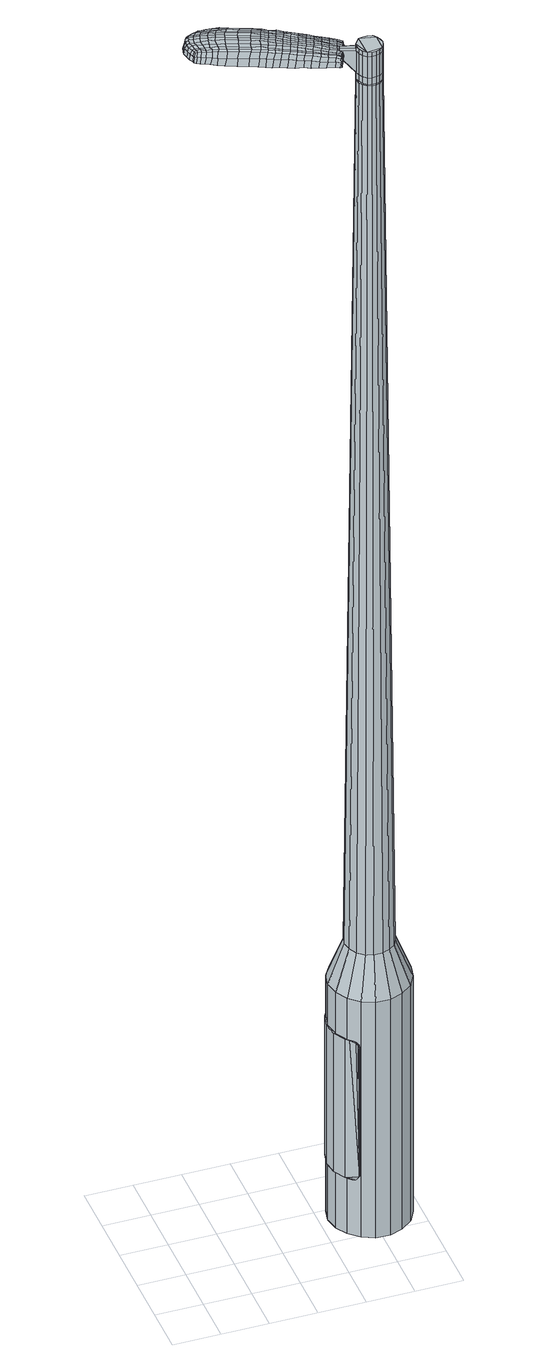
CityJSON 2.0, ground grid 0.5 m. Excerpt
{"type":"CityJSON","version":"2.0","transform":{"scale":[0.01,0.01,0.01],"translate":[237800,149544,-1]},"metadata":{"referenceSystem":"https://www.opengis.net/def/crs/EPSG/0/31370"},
"CityObjects":{
"object1":{"type":"GenericCityObject","attributes":{"cluster":995,"mean_distance_to_centroid":0.301,"new_centroid_x":237802.04,"new_centroid_y":149544.85,"mean_distance_to_camera":12.46,"H1":7.14,"H2":7.59,"Z_final":110.79,"cluster2":-1,"proj_x":237802.05,"proj_y":149544.83,"id_line":48018,"bearing_l":68.78,"distance":0.0253,"orientation":"left","G_obj":158.78},"geometry":[{"type":"MultiSurface","lod":"2","boundaries":[[[0,1,2,3]],[[1,4,5,2]],[[4,6,7,5]],[[6,8,9,7]],[[8,10,11,9]],[[10,12,13,11]],[[12,14,15,13]],[[14,16,17,15]],[[16,18,19,17]],[[18,20,21,19]],[[20,22,23,21]],[[22,24,25,23]],[[24,26,27,25]],[[26,28,29,27]],[[28,30,31,29]],[[30,32,33,31]],[[32,34,35,33]],[[34,0,3,35]],[[36,37,38,39]],[[38,40,41,42]],[[41,43,42]],[[42,44,45,46]],[[45,47,46]],[[46,48,49,50]],[[49,51,50]],[[42,46,50,38]],[[50,52,39,38]],[[53,36,39]],[[2,5,7,35]],[[7,9,11,15]],[[11,13,15]],[[15,17,19,23]],[[19,21,23]],[[23,25,27,31]],[[27,29,31]],[[15,23,31,7]],[[31,33,35,7]],[[3,2,35]],[[1,0,54,55]],[[0,34,56,54]],[[34,32,57,56]],[[32,30,58,57]],[[30,28,59,58]],[[28,26,60,59]],[[26,24,61,60]],[[24,22,62,61]],[[22,20,63,62]],[[20,18,64,63]],[[18,16,65,64]],[[16,14,66,65]],[[14,12,67,66]],[[12,10,68,67]],[[10,8,69,68]],[[8,6,70,69]],[[6,4,71,70]],[[4,1,55,71]],[[55,54,72,73]],[[54,56,74,72]],[[56,57,75,74]],[[57,58,76,75]],[[58,59,77,76]],[[59,60,78,77]],[[60,61,79,78]],[[61,62,80,79]],[[62,63,81,80]],[[63,64,82,81]],[[64,65,83,82]],[[65,66,84,83]],[[66,67,85,84]],[[67,68,86,85]],[[68,69,87,86]],[[69,70,88,87]],[[70,71,89,88]],[[71,55,73,89]],[[90,91,92,93]],[[94,95,91,90]],[[75,96,95,94]],[[97,98,96,75]],[[99,100,98,97]],[[78,101,100,99]],[[79,102,101,78]],[[103,104,102,79]],[[105,106,104,103]],[[82,107,106,105]],[[83,108,107,82]],[[84,109,108,83]],[[85,110,109,84]],[[111,112,110,85]],[[87,113,112,111]],[[88,114,113,87]],[[115,116,114,88]],[[93,92,116,115]],[[117,118,119,120]],[[121,117,120,122]],[[123,121,122,124]],[[125,123,124,126]],[[127,125,126,128]],[[129,127,128,130]],[[131,129,130,132]],[[133,131,132,134]],[[135,133,134,136]],[[137,135,136,138]],[[139,137,138,140]],[[141,139,140,142]],[[143,141,142,144]],[[145,143,144,146]],[[147,145,146,148]],[[149,147,148,150]],[[73,72,90,93]],[[72,74,94,90]],[[74,75,94]],[[76,97,75]],[[76,77,99,97]],[[77,78,99]],[[80,103,79]],[[80,81,105,103]],[[81,82,105]],[[86,111,85]],[[86,87,111]],[[89,115,88]],[[89,73,93,115]],[[151,152,92,91]],[[152,153,116,92]],[[153,114,116]],[[154,112,113]],[[154,110,112]],[[155,106,107]],[[155,156,104,106]],[[156,102,104]],[[157,100,101]],[[157,158,98,100]],[[158,96,98]],[[159,95,96]],[[159,151,91,95]],[[39,52,149,160]],[[152,151,161,150]],[[53,39,160,118]],[[151,159,119,161]],[[36,53,118,117]],[[159,96,120,119]],[[37,36,117,121]],[[96,158,122,120]],[[38,37,121,123]],[[158,157,124,122]],[[40,38,123,125]],[[157,101,126,124]],[[41,40,125,127]],[[101,102,128,126]],[[43,41,127,129]],[[102,156,130,128]],[[42,43,129,131]],[[156,155,132,130]],[[44,42,131,133]],[[155,107,134,132]],[[45,44,133,135]],[[107,108,136,134]],[[47,45,135,137]],[[108,109,138,136]],[[46,47,137,139]],[[109,110,140,138]],[[48,46,139,141]],[[110,154,142,140]],[[49,48,141,143]],[[154,113,144,142]],[[51,49,143,145]],[[113,114,146,144]],[[50,51,145,147]],[[114,153,148,146]],[[52,50,147,149]],[[153,152,150,148]],[[149,150,162,163]],[[150,161,164,162]],[[161,119,165,164]],[[119,118,166,165]],[[118,160,167,166]],[[160,149,163,167]],[[168,169,170,171]],[[172,168,171,173]],[[168,172,174,175]],[[169,168,175,176]],[[177,178,179,180]],[[181,177,180,182]],[[177,181,183,184]],[[178,177,184,185]],[[186,187,188,189]],[[190,186,189,191]],[[186,190,192,193]],[[187,186,193,194]],[[195,196,197,198]],[[199,195,198,200]],[[195,199,201,202]],[[196,195,202,203]],[[204,205,206,207]],[[208,204,207,209]],[[204,208,210,211]],[[205,204,211,212]],[[213,214,215,216]],[[217,213,216,218]],[[213,217,219,220]],[[214,213,220,221]],[[222,223,224,225]],[[214,222,225,215]],[[222,214,221,226]],[[223,222,226,227]],[[228,229,230,231]],[[223,228,231,224]],[[228,223,227,232]],[[229,228,232,233]],[[234,172,173,235]],[[229,234,235,230]],[[234,229,233,236]],[[172,234,236,174]],[[237,238,239,240]],[[241,237,240,242]],[[237,241,243,244]],[[238,237,244,245]],[[246,247,248,249]],[[238,246,249,239]],[[246,238,245,250]],[[247,246,250,251]],[[252,253,254,255]],[[247,252,255,248]],[[252,247,251,256]],[[253,252,256,257]],[[258,259,260,261]],[[253,258,261,254]],[[258,253,257,262]],[[259,258,262,263]],[[264,169,176,265]],[[259,264,265,260]],[[264,259,263,266]],[[169,264,266,170]],[[267,268,269,270]],[[271,267,270,272]],[[267,271,273,274]],[[268,267,274,275]],[[276,277,278,279]],[[268,276,279,269]],[[276,268,275,280]],[[277,276,280,281]],[[282,283,284,285]],[[277,282,285,278]],[[282,277,281,286]],[[283,282,286,287]],[[288,181,182,289]],[[283,288,289,284]],[[288,283,287,290]],[[181,288,290,183]],[[291,292,293,294]],[[295,291,294,296]],[[291,295,297,298]],[[292,291,298,299]],[[300,301,302,303]],[[292,300,303,293]],[[300,292,299,304]],[[301,300,304,305]],[[306,307,308,309]],[[301,306,309,302]],[[306,301,305,310]],[[307,306,310,311]],[[312,313,314,315]],[[307,312,315,308]],[[312,307,311,316]],[[313,312,316,317]],[[318,178,185,319]],[[313,318,319,314]],[[318,313,317,320]],[[178,318,320,179]],[[321,207,206,322]],[[323,321,322,324]],[[321,323,325,326]],[[207,321,326,209]],[[327,323,324,328]],[[329,327,328,330]],[[327,329,331,332]],[[323,327,332,325]],[[333,329,330,334]],[[335,333,334,336]],[[333,335,337,338]],[[329,333,338,331]],[[339,335,336,340]],[[341,339,340,342]],[[339,341,343,344]],[[335,339,344,337]],[[345,341,342,346]],[[196,345,346,197]],[[345,196,203,347]],[[341,345,347,343]],[[348,349,194,193]],[[350,348,193,192]],[[348,350,351,352]],[[349,348,352,353]],[[354,355,353,352]],[[356,354,352,351]],[[354,356,357,358]],[[355,354,358,359]],[[360,361,359,358]],[[362,360,358,357]],[[360,362,363,364]],[[361,360,364,365]],[[366,367,365,364]],[[368,366,364,363]],[[366,368,201,199]],[[367,366,199,200]],[[369,370,371,372]],[[271,369,372,273]],[[369,271,272,373]],[[370,369,373,374]],[[375,190,191,376]],[[370,375,376,371]],[[375,370,374,377]],[[190,375,377,192]],[[378,379,380,381]],[[217,378,381,219]],[[378,217,218,382]],[[379,378,382,383]],[[384,385,386,387]],[[379,384,387,380]],[[384,379,383,388]],[[385,384,388,389]],[[390,187,194,391]],[[385,390,391,386]],[[390,385,389,392]],[[187,390,392,188]],[[393,394,395,396]],[[175,393,396,176]],[[393,175,174,397]],[[394,393,397,398]],[[399,400,401,402]],[[394,399,402,395]],[[399,394,398,403]],[[400,399,403,404]],[[405,198,197,406]],[[400,405,406,401]],[[405,400,404,407]],[[198,405,407,200]],[[408,409,410,411]],[[180,408,411,182]],[[408,180,179,412]],[[409,408,412,413]],[[414,202,201,415]],[[409,414,415,410]],[[414,409,413,416]],[[202,414,416,203]],[[417,418,419,420]],[[295,417,420,297]],[[417,295,296,421]],[[418,417,421,422]],[[423,208,209,424]],[[418,423,424,419]],[[423,418,422,425]],[[208,423,425,210]],[[426,427,428,429]],[[241,426,429,243]],[[426,241,242,430]],[[427,426,430,431]],[[432,433,434,435]],[[427,432,435,428]],[[432,427,431,436]],[[433,432,436,437]],[[438,205,212,439]],[[433,438,439,434]],[[438,433,437,440]],[[205,438,440,206]],[[441,442,431,430]],[[240,441,430,242]],[[441,240,239,443]],[[442,441,443,444]],[[445,446,437,436]],[[442,445,436,431]],[[445,442,444,447]],[[446,445,447,448]],[[449,322,206,440]],[[446,449,440,437]],[[449,446,448,450]],[[322,449,450,324]],[[451,452,453,454]],[[298,451,454,299]],[[451,298,297,420]],[[452,451,420,419]],[[455,326,325,456]],[[452,455,456,453]],[[455,452,419,424]],[[326,455,424,209]],[[457,458,444,443]],[[249,457,443,239]],[[457,249,248,459]],[[458,457,459,460]],[[461,462,448,447]],[[458,461,447,444]],[[461,458,460,463]],[[462,461,463,464]],[[465,328,324,450]],[[462,465,450,448]],[[465,462,464,466]],[[328,465,466,330]],[[467,468,469,470]],[[304,467,470,305]],[[467,304,299,454]],[[468,467,454,453]],[[471,332,331,472]],[[468,471,472,469]],[[471,468,453,456]],[[332,471,456,325]],[[473,474,460,459]],[[255,473,459,248]],[[473,255,254,475]],[[474,473,475,476]],[[477,478,464,463]],[[474,477,463,460]],[[477,474,476,479]],[[478,477,479,480]],[[481,334,330,466]],[[478,481,466,464]],[[481,478,480,482]],[[334,481,482,336]],[[483,484,485,486]],[[310,483,486,311]],[[483,310,305,470]],[[484,483,470,469]],[[487,338,337,488]],[[484,487,488,485]],[[487,484,469,472]],[[338,487,472,331]],[[489,490,476,475]],[[261,489,475,254]],[[489,261,260,491]],[[490,489,491,492]],[[493,494,480,479]],[[490,493,479,476]],[[493,490,492,495]],[[494,493,495,496]],[[497,340,336,482]],[[494,497,482,480]],[[497,494,496,498]],[[340,497,498,342]],[[499,500,501,502]],[[316,499,502,317]],[[499,316,311,486]],[[500,499,486,485]],[[503,344,343,504]],[[500,503,504,501]],[[503,500,485,488]],[[344,503,488,337]],[[505,506,492,491]],[[265,505,491,260]],[[505,265,176,396]],[[506,505,396,395]],[[507,508,496,495]],[[506,507,495,492]],[[507,506,395,402]],[[508,507,402,401]],[[509,346,342,498]],[[508,509,498,496]],[[509,508,401,406]],[[346,509,406,197]],[[510,511,413,412]],[[320,510,412,179]],[[510,320,317,502]],[[511,510,502,501]],[[512,347,203,416]],[[511,512,416,413]],[[512,511,501,504]],[[347,512,504,343]],[[513,514,374,373]],[[270,513,373,272]],[[513,270,269,515]],[[514,513,515,516]],[[517,350,192,377]],[[514,517,377,374]],[[517,514,516,518]],[[350,517,518,351]],[[519,520,521,522]],[[220,519,522,221]],[[519,220,219,381]],[[520,519,381,380]],[[523,524,525,526]],[[520,523,526,521]],[[523,520,380,387]],[[524,523,387,386]],[[527,349,353,528]],[[524,527,528,525]],[[527,524,386,391]],[[349,527,391,194]],[[529,530,516,515]],[[279,529,515,269]],[[529,279,278,531]],[[530,529,531,532]],[[533,356,351,518]],[[530,533,518,516]],[[533,530,532,534]],[[356,533,534,357]],[[535,536,537,538]],[[226,535,538,227]],[[535,226,221,522]],[[536,535,522,521]],[[539,540,541,542]],[[536,539,542,537]],[[539,536,521,526]],[[540,539,526,525]],[[543,355,359,544]],[[540,543,544,541]],[[543,540,525,528]],[[355,543,528,353]],[[545,546,532,531]],[[285,545,531,278]],[[545,285,284,547]],[[546,545,547,548]],[[549,362,357,534]],[[546,549,534,532]],[[549,546,548,550]],[[362,549,550,363]],[[551,552,553,554]],[[232,551,554,233]],[[551,232,227,538]],[[552,551,538,537]],[[555,556,557,558]],[[552,555,558,553]],[[555,552,537,542]],[[556,555,542,541]],[[559,361,365,560]],[[556,559,560,557]],[[559,556,541,544]],[[361,559,544,359]],[[561,562,548,547]],[[289,561,547,284]],[[561,289,182,411]],[[562,561,411,410]],[[563,368,363,550]],[[562,563,550,548]],[[563,562,410,415]],[[368,563,415,201]],[[564,565,398,397]],[[236,564,397,174]],[[564,236,233,554]],[[565,564,554,553]],[[566,567,404,403]],[[565,566,403,398]],[[566,565,553,558]],[[567,566,558,557]],[[568,367,200,407]],[[567,568,407,404]],[[568,567,557,560]],[[367,568,560,365]],[[569,570,571,572]],[[572,571,573,574]],[[575,573,571,576]],[[576,571,570,577]],[[578,579,580,581]],[[581,580,582,583]],[[584,582,580,585]],[[585,580,579,586]],[[587,588,589,590]],[[590,589,591,592]],[[593,591,589,594]],[[594,589,588,595]],[[596,597,598,599]],[[599,598,600,601]],[[602,600,598,603]],[[603,598,597,604]],[[605,606,607,608]],[[608,607,609,610]],[[611,609,607,612]],[[612,607,606,613]],[[614,615,616,617]],[[617,616,618,619]],[[620,618,616,621]],[[621,616,615,622]],[[623,624,625,626]],[[626,625,615,614]],[[622,615,625,627]],[[627,625,624,628]],[[629,630,631,632]],[[632,631,624,623]],[[628,624,631,633]],[[633,631,630,634]],[[574,573,635,636]],[[636,635,630,629]],[[634,630,635,637]],[[637,635,573,575]],[[638,639,640,641]],[[641,640,642,643]],[[644,642,640,645]],[[645,640,639,646]],[[647,648,649,650]],[[650,649,639,638]],[[646,639,649,651]],[[651,649,648,652]],[[653,654,655,656]],[[656,655,648,647]],[[652,648,655,657]],[[657,655,654,658]],[[659,660,661,662]],[[662,661,654,653]],[[658,654,661,663]],[[663,661,660,664]],[[577,570,665,666]],[[666,665,660,659]],[[664,660,665,667]],[[667,665,570,569]],[[668,669,670,671]],[[671,670,672,673]],[[674,672,670,675]],[[675,670,669,676]],[[677,678,679,680]],[[680,679,669,668]],[[676,669,679,681]],[[681,679,678,682]],[[683,684,685,686]],[[686,685,678,677]],[[682,678,685,687]],[[687,685,684,688]],[[583,582,689,690]],[[690,689,684,683]],[[688,684,689,691]],[[691,689,582,584]],[[692,693,694,695]],[[695,694,696,697]],[[698,696,694,699]],[[699,694,693,700]],[[701,702,703,704]],[[704,703,693,692]],[[700,693,703,705]],[[705,703,702,706]],[[707,708,709,710]],[[710,709,702,701]],[[706,702,709,711]],[[711,709,708,712]],[[713,714,715,716]],[[716,715,708,707]],[[712,708,715,717]],[[717,715,714,718]],[[586,579,719,720]],[[720,719,714,713]],[[718,714,719,721]],[[721,719,579,578]],[[605,608,722,723]],[[723,722,724,725]],[[726,724,722,727]],[[727,722,608,610]],[[725,724,728,729]],[[729,728,730,731]],[[732,730,728,733]],[[733,728,724,726]],[[731,730,734,735]],[[735,734,736,737]],[[738,736,734,739]],[[739,734,730,732]],[[737,736,740,741]],[[741,740,742,743]],[[744,742,740,745]],[[745,740,736,738]],[[743,742,746,747]],[[747,746,597,596]],[[604,597,746,748]],[[748,746,742,744]],[[595,749,750,594]],[[594,750,751,593]],[[752,751,750,753]],[[753,750,749,754]],[[754,755,756,753]],[[753,756,757,752]],[[758,757,756,759]],[[759,756,755,760]],[[760,761,762,759]],[[759,762,763,758]],[[764,763,762,765]],[[765,762,761,766]],[[766,767,768,765]],[[765,768,769,764]],[[602,769,768,600]],[[600,768,767,601]],[[770,771,772,773]],[[773,772,672,674]],[[673,672,772,774]],[[774,772,771,775]],[[592,591,776,777]],[[777,776,771,770]],[[775,771,776,778]],[[778,776,591,593]],[[779,780,781,782]],[[782,781,618,620]],[[619,618,781,783]],[[783,781,780,784]],[[785,786,787,788]],[[788,787,780,779]],[[784,780,787,789]],[[789,787,786,790]],[[595,588,791,792]],[[792,791,786,785]],[[790,786,791,793]],[[793,791,588,587]],[[794,795,796,797]],[[797,796,576,577]],[[575,576,796,798]],[[798,796,795,799]],[[800,801,802,803]],[[803,802,795,794]],[[799,795,802,804]],[[804,802,801,805]],[[596,599,806,807]],[[807,806,801,800]],[[805,801,806,808]],[[808,806,599,601]],[[809,810,811,812]],[[812,811,581,583]],[[578,581,811,813]],[[813,811,810,814]],[[602,603,815,816]],[[816,815,810,809]],[[814,810,815,817]],[[817,815,603,604]],[[818,819,820,821]],[[821,820,696,698]],[[697,696,820,822]],[[822,820,819,823]],[[610,609,824,825]],[[825,824,819,818]],[[823,819,824,826]],[[826,824,609,611]],[[827,828,829,830]],[[830,829,642,644]],[[643,642,829,831]],[[829,828,831]],[[832,833,834,835]],[[835,834,828,827]],[[831,828,834,836]],[[836,834,833,837]],[[613,606,838,839]],[[839,838,833,832]],[[837,833,838,840]],[[840,838,606,605]],[[841,842,831]],[[831,842,641,643]],[[638,641,842,843]],[[843,842,841,844]],[[837,845,846,836]],[[836,846,841,831]],[[844,841,846,847]],[[847,846,845,848]],[[605,723,849,840]],[[840,849,845,837]],[[848,845,849,850]],[[850,849,723,725]],[[851,852,853,854]],[[854,853,699,700]],[[698,699,853,821]],[[821,853,852,818]],[[726,727,855,856]],[[856,855,852,851]],[[818,852,855,825]],[[825,855,727,610]],[[844,857,858,843]],[[843,858,650,638]],[[647,650,858,859]],[[859,858,857,860]],[[848,861,862,847]],[[847,862,857,844]],[[860,857,862,863]],[[863,862,861,864]],[[725,729,865,850]],[[850,865,861,848]],[[864,861,865,866]],[[866,865,729,731]],[[867,868,869,870]],[[870,869,705,706]],[[700,705,869,854]],[[854,869,868,851]],[[732,733,871,872]],[[872,871,868,867]],[[851,868,871,856]],[[856,871,733,726]],[[860,873,874,859]],[[859,874,656,647]],[[653,656,874,875]],[[875,874,873,876]],[[864,877,878,863]],[[863,878,873,860]],[[876,873,878,879]],[[879,878,877,880]],[[731,735,881,866]],[[866,881,877,864]],[[880,877,881,882]],[[882,881,735,737]],[[883,884,885,886]],[[886,885,711,712]],[[706,711,885,870]],[[870,885,884,867]],[[738,739,887,888]],[[888,887,884,883]],[[867,884,887,872]],[[872,887,739,732]],[[876,889,890,875]],[[875,890,662,653]],[[659,662,890,891]],[[891,890,889,892]],[[880,893,894,879]],[[879,894,889,876]],[[892,889,894,895]],[[895,894,893,896]],[[737,741,897,882]],[[882,897,893,880]],[[896,893,897,898]],[[898,897,741,743]],[[899,900,901,902]],[[902,901,717,718]],[[712,717,901,886]],[[886,901,900,883]],[[744,745,903,904]],[[904,903,900,899]],[[883,900,903,888]],[[888,903,745,738]],[[892,905,891]],[[891,905,666,659]],[[577,666,905,797]],[[797,905,794]],[[896,906,907,895]],[[895,907,905,892]],[[794,905,907,803]],[[803,907,906,800]],[[743,747,908,898]],[[898,908,906,896]],[[800,906,908,807]],[[807,908,747,596]],[[814,909,910,813]],[[813,910,721,578]],[[718,721,910,902]],[[902,910,909,899]],[[604,748,911,817]],[[817,911,909,814]],[[899,909,911,904]],[[904,911,748,744]],[[775,912,913,774]],[[774,913,671,673]],[[668,671,913,914]],[[914,913,912,915]],[[593,751,916,778]],[[778,916,912,775]],[[915,912,916,917]],[[917,916,751,752]],[[918,919,920,921]],[[921,920,621,622]],[[620,621,920,782]],[[782,920,919,779]],[[922,923,924,925]],[[925,924,919,918]],[[779,919,924,788]],[[788,924,923,785]],[[754,749,926,927]],[[927,926,923,922]],[[785,923,926,792]],[[792,926,749,595]],[[915,928,929,914]],[[914,929,680,668]],[[677,680,929,930]],[[930,929,928,931]],[[752,757,932,917]],[[917,932,928,915]],[[931,928,932,933]],[[933,932,757,758]],[[934,935,936,937]],[[937,936,627,628]],[[622,627,936,921]],[[921,936,935,918]],[[938,939,940,941]],[[941,940,935,934]],[[918,935,940,925]],[[925,940,939,922]],[[760,755,942,943]],[[943,942,939,938]],[[922,939,942,927]],[[927,942,755,754]],[[931,944,945,930]],[[930,945,686,677]],[[683,686,945,946]],[[946,945,944,947]],[[758,763,948,933]],[[933,948,944,931]],[[947,944,948,949]],[[949,948,763,764]],[[950,951,952,953]],[[953,952,633,634]],[[628,633,952,937]],[[937,952,951,934]],[[954,955,956,957]],[[957,956,951,950]],[[934,951,956,941]],[[941,956,955,938]],[[766,761,958,959]],[[959,958,955,954]],[[938,955,958,943]],[[943,958,761,760]],[[947,960,961,946]],[[946,961,690,683]],[[583,690,961,812]],[[812,961,960,809]],[[764,769,962,949]],[[949,962,960,947]],[[809,960,962,816]],[[816,962,769,602]],[[799,963,964,798]],[[798,964,637,575]],[[634,637,964,953]],[[953,964,963,950]],[[805,965,966,804]],[[804,966,963,799]],[[950,963,966,957]],[[957,966,965,954]],[[601,767,967,808]],[[808,967,965,805]],[[954,965,967,959]],[[959,967,767,766]],[[569,572,171,170]],[[572,574,173,171]],[[584,585,184,183]],[[585,586,185,184]],[[587,590,189,188]],[[590,592,191,189]],[[611,612,211,210]],[[612,613,212,211]],[[614,617,216,215]],[[617,619,218,216]],[[623,626,225,224]],[[626,614,215,225]],[[629,632,231,230]],[[632,623,224,231]],[[574,636,235,173]],[[636,629,230,235]],[[644,645,244,243]],[[645,646,245,244]],[[646,651,250,245]],[[651,652,251,250]],[[652,657,256,251]],[[657,658,257,256]],[[658,663,262,257]],[[663,664,263,262]],[[664,667,266,263]],[[667,569,170,266]],[[674,675,274,273]],[[675,676,275,274]],[[676,681,280,275]],[[681,682,281,280]],[[682,687,286,281]],[[687,688,287,286]],[[688,691,290,287]],[[691,584,183,290]],[[692,695,294,293]],[[695,697,296,294]],[[701,704,303,302]],[[704,692,293,303]],[[707,710,309,308]],[[710,701,302,309]],[[713,716,315,314]],[[716,707,308,315]],[[586,720,319,185]],[[720,713,314,319]],[[770,773,372,371]],[[773,674,273,372]],[[592,777,376,191]],[[777,770,371,376]],[[619,783,382,218]],[[783,784,383,382]],[[784,789,388,383]],[[789,790,389,388]],[[790,793,392,389]],[[793,587,188,392]],[[697,822,421,296]],[[822,823,422,421]],[[823,826,425,422]],[[826,611,210,425]],[[827,830,429,428]],[[830,644,243,429]],[[832,835,435,434]],[[835,827,428,435]],[[613,839,439,212]],[[839,832,434,439]],[[968,969,970,971]],[[972,973,971,970]],[[974,975,976,977]],[[978,979,980,981]],[[969,982,983,970]],[[984,972,970,983]],[[985,974,977,986]],[[987,988,979,978]],[[982,989,990,983]],[[990,991,984,983]],[[992,985,986,993]],[[994,988,987,995]],[[989,996,997,990]],[[997,998,991,990]],[[999,992,993,1000]],[[1001,994,995,1002]],[[1003,1004,1005,1006]],[[1007,1008,1004,1003]],[[1007,1009,1010,1008]],[[1009,1011,1012,1010]],[[1013,1014,1015,1016]],[[1017,1018,1014,1013]],[[1019,1020,1018,1017]],[[1021,1022,1020,1019]],[[1016,1005,1004,1013]],[[1013,1004,1008,1017]],[[1008,1010,1019,1017]],[[1010,1012,1021,1019]],[[977,976,973,972]],[[986,977,972,984]],[[991,993,986,984]],[[998,1000,993,991]],[[978,981,975,974]],[[987,978,974,985]],[[995,987,985,992]],[[1002,995,992,999]],[[979,1003,1006,980]],[[988,1007,1003,979]],[[1009,1007,988,994]],[[1011,1009,994,1001]],[[1023,1024,1025,1026]],[[1025,1027,1028,1029]],[[1025,1029,1030,1031]],[[1025,1031,1026]],[[1032,1023,1026,1033]],[[1034,1033,1026,1035]],[[1036,1035,1026]],[[1037,1025,1024,1038]],[[1039,1037,1038,1040]],[[1041,1039,1040,1042]],[[1043,1041,1042,1044]],[[1045,1043,1044,1046]],[[1046,1047,1048,1049]],[[1046,1049,1050,1051]],[[1046,1051,1052,1053]],[[1052,1054,1055,1056]],[[1052,1056,1057,1058]],[[1052,1058,1053]],[[1046,1053,1045]],[[1059,1060,1024,1023]],[[1061,1062,1027,1025]],[[1063,1064,1036,1026]],[[1060,1065,1038,1024]],[[1066,1061,1025,1037]],[[1065,1067,1040,1038]],[[1068,1066,1037,1039]],[[1067,1069,1042,1040]],[[1070,1068,1039,1041]],[[1069,1071,1044,1042]],[[1072,1070,1041,1043]],[[1071,1073,1046,1044]],[[1074,1072,1043,1045]],[[1073,1075,1047,1046]],[[1076,1077,1054,1052]],[[1078,1074,1045,1053]],[[1048,1047,1075,1079]],[[1049,1048,1079,1080]],[[1050,1049,1080,1081]],[[1051,1050,1081,1082]],[[1052,1051,1082,1076]],[[1083,1059,1023,1032]],[[1084,1083,1032,1033]],[[1085,1084,1033,1034]],[[1086,1085,1034,1035]],[[1064,1086,1035,1036]],[[1028,1027,1062,1087]],[[1055,1054,1077,1088]],[[1029,1028,1087,1089]],[[1030,1029,1089,1090]],[[1031,1030,1090,1091]],[[1026,1031,1091,1063]],[[1056,1055,1088,1092]],[[1057,1056,1092,1093]],[[1058,1057,1093,1094]],[[1053,1058,1094,1078]]]}]}
},
"vertices":[
[162,99,384],[170,112,384],[170,112,96],[162,99,96],[181,121,384],[181,121,96],[195,126,384],[195,126,96],[210,126,384],[210,126,96],[224,120,384],[224,120,96],[235,111,384],[235,111,96],[242,98,384],[242,98,96],[244,83,384],[244,83,96],[241,69,384],[241,69,96],[234,56,384],[234,56,96],[222,47,384],[222,47,96],[208,42,384],[208,42,96],[193,42,384],[193,42,96],[180,48,384],[180,48,96],[169,58,384],[169,58,96],[162,70,384],[162,70,96],[159,85,384],[159,85,96],[189,80,1524],[191,76,1524],[195,72,1524],[189,89,1524],[199,71,1524],[204,71,1524],[212,75,1524],[208,72,1524],[214,79,1524],[215,84,1524],[212,92,1524],[214,88,1524],[209,96,1524],[204,97,1524],[195,96,1524],[200,97,1524],[192,93,1524],[188,84,1524],[178,93,429],[183,101,429],[176,85,429],[178,76,429],[182,68,429],[189,62,429],[197,59,429],[206,59,429],[214,62,429],[221,67,429],[225,75,429],[227,83,429],[226,92,429],[221,100,429],[215,106,429],[207,109,429],[198,109,429],[190,106,429],[189,89,1483],[192,93,1483],[188,84,1483],[189,80,1483],[191,76,1483],[195,72,1483],[199,71,1483],[204,71,1483],[208,72,1483],[212,75,1483],[214,79,1483],[215,84,1483],[214,88,1483],[212,92,1483],[209,96,1483],[204,97,1483],[200,97,1483],[195,96,1483],[190,89,1483],[190,89,1485],[192,92,1485],[192,92,1483],[189,84,1483],[189,84,1485],[189,80,1485],[192,76,1483],[192,76,1485],[195,73,1483],[195,73,1485],[199,71,1485],[204,71,1485],[208,73,1483],[208,73,1485],[211,76,1483],[211,76,1485],[214,79,1485],[215,84,1485],[214,88,1485],[212,92,1485],[208,95,1483],[208,95,1485],[204,97,1485],[200,97,1485],[195,95,1483],[195,95,1485],[189,80,1519],[188,84,1519],[188,84,1493],[189,80,1493],[191,76,1519],[191,76,1493],[195,72,1519],[195,72,1493],[199,71,1519],[199,71,1493],[204,71,1519],[204,71,1493],[208,72,1519],[208,72,1493],[212,75,1519],[212,75,1493],[214,79,1519],[214,79,1493],[215,84,1519],[215,84,1493],[214,88,1519],[214,88,1493],[212,92,1519],[212,92,1493],[209,96,1519],[209,96,1493],[204,97,1519],[204,97,1493],[200,97,1519],[200,97,1493],[195,96,1519],[195,96,1493],[192,93,1519],[192,93,1493],[189,89,1485],[192,93,1485],[195,96,1485],[209,96,1485],[212,75,1485],[208,72,1485],[195,72,1485],[191,76,1485],[188,84,1485],[189,89,1519],[189,89,1493],[173,99,1513],[173,99,1518],[172,96,1513],[171,93,1513],[171,93,1518],[172,96,1518],[110,141,1519],[116,138,1518],[116,140,1509],[109,143,1510],[102,144,1519],[101,146,1510],[102,142,1526],[110,139,1525],[117,136,1525],[96,105,1519],[102,103,1518],[104,104,1525],[97,106,1525],[87,108,1519],[89,109,1526],[86,107,1510],[94,104,1510],[101,102,1509],[34,148,1519],[35,151,1519],[34,152,1513],[33,148,1513],[33,144,1519],[32,144,1513],[35,143,1524],[35,147,1524],[36,151,1524],[103,121,1530],[109,118,1529],[111,121,1529],[104,124,1530],[94,124,1531],[95,127,1531],[93,121,1530],[101,118,1530],[108,115,1529],[178,92,1512],[179,94,1512],[178,95,1517],[177,92,1517],[177,89,1512],[176,90,1517],[176,89,1506],[177,92,1506],[178,95,1506],[54,161,1519],[57,160,1519],[57,162,1512],[54,162,1512],[52,161,1518],[51,163,1512],[52,160,1522],[54,160,1523],[57,159,1524],[62,159,1519],[67,157,1519],[67,159,1512],[61,160,1512],[62,157,1524],[67,156,1525],[73,155,1519],[80,153,1519],[80,154,1511],[72,157,1511],[73,154,1526],[80,151,1526],[91,148,1519],[90,150,1510],[91,147,1526],[177,110,1513],[170,113,1513],[170,112,1518],[177,109,1517],[182,107,1512],[181,107,1516],[181,109,1506],[176,111,1507],[170,115,1507],[163,116,1514],[156,120,1515],[157,118,1520],[164,115,1519],[163,118,1507],[156,121,1507],[150,123,1515],[143,126,1516],[143,124,1522],[150,121,1521],[149,124,1508],[142,128,1508],[136,129,1517],[129,132,1517],[130,130,1524],[136,127,1523],[136,131,1508],[129,134,1509],[123,135,1518],[123,133,1524],[122,137,1509],[40,128,1519],[43,126,1519],[44,127,1524],[41,129,1523],[38,129,1518],[39,130,1522],[37,128,1512],[39,127,1512],[42,125,1512],[48,124,1519],[53,121,1519],[54,123,1525],[49,125,1524],[46,123,1512],[51,121,1512],[58,119,1519],[66,116,1519],[67,117,1526],[59,120,1526],[57,118,1511],[64,115,1511],[76,112,1519],[78,113,1526],[75,111,1510],[166,82,1513],[159,84,1513],[157,83,1507],[165,81,1507],[171,80,1512],[170,80,1506],[171,81,1516],[167,83,1517],[160,85,1518],[151,86,1514],[144,89,1515],[143,88,1507],[150,86,1507],[153,87,1519],[146,90,1520],[137,91,1515],[130,93,1516],[128,92,1508],[136,90,1508],[138,92,1521],[131,94,1522],[123,96,1517],[116,98,1517],[114,97,1509],[121,95,1508],[124,97,1523],[117,99,1524],[109,100,1518],[107,99,1509],[111,101,1524],[172,94,1519],[173,97,1519],[165,97,1520],[166,100,1520],[164,94,1520],[171,92,1519],[158,100,1522],[159,102,1522],[151,102,1523],[152,105,1523],[150,100,1523],[157,97,1521],[144,105,1524],[145,108,1524],[137,108,1525],[138,110,1525],[136,105,1525],[143,102,1524],[130,110,1526],[131,113,1526],[123,113,1527],[124,116,1527],[122,110,1527],[129,107,1526],[116,116,1528],[118,119,1528],[115,112,1528],[38,146,1527],[39,150,1527],[37,142,1526],[41,140,1527],[42,144,1528],[43,148,1528],[48,142,1529],[49,146,1529],[47,138,1528],[54,135,1530],[55,139,1530],[56,143,1530],[62,137,1531],[63,140,1531],[60,133,1530],[69,130,1531],[70,133,1531],[71,137,1531],[82,129,1531],[83,132,1531],[81,125,1531],[37,131,1518],[35,134,1519],[34,133,1513],[36,130,1513],[38,131,1523],[37,134,1523],[34,138,1519],[33,138,1513],[35,138,1524],[49,161,1518],[47,160,1518],[48,159,1523],[50,160,1523],[49,162,1513],[46,161,1513],[43,159,1519],[40,157,1519],[41,156,1524],[44,158,1523],[43,160,1513],[39,157,1513],[37,154,1519],[38,154,1524],[36,155,1513],[110,137,1528],[109,136,1528],[115,133,1528],[116,134,1527],[102,141,1528],[101,139,1529],[108,133,1529],[106,130,1530],[113,127,1529],[114,130,1528],[99,137,1529],[98,134,1530],[105,127,1530],[112,124,1529],[97,131,1531],[98,107,1528],[99,110,1529],[90,112,1529],[90,110,1528],[105,105,1527],[105,107,1528],[100,113,1529],[91,116,1530],[107,111,1528],[173,81,1512],[174,83,1512],[173,84,1517],[173,82,1517],[172,80,1506],[173,82,1506],[175,86,1512],[174,87,1517],[174,86,1506],[183,106,1512],[183,104,1512],[182,105,1506],[183,107,1506],[182,106,1517],[181,104,1517],[182,102,1512],[181,99,1512],[180,100,1506],[181,103,1506],[181,102,1517],[180,100,1517],[180,97,1512],[179,98,1506],[179,97,1517],[177,108,1519],[176,106,1519],[170,111,1520],[169,109,1520],[176,104,1519],[175,102,1519],[169,107,1520],[168,104,1520],[174,99,1519],[167,102,1520],[168,84,1519],[168,86,1519],[161,88,1520],[160,86,1520],[169,88,1519],[162,91,1520],[163,114,1521],[163,112,1521],[156,117,1522],[156,115,1522],[162,110,1521],[161,107,1521],[155,113,1522],[154,110,1523],[160,105,1522],[153,108,1523],[153,89,1521],[154,90,1521],[147,93,1522],[146,91,1522],[155,94,1521],[148,96,1522],[150,120,1523],[149,118,1523],[143,123,1524],[142,121,1524],[148,116,1523],[147,113,1524],[141,119,1525],[140,116,1525],[146,110,1524],[139,113,1525],[139,93,1523],[140,95,1523],[133,98,1524],[132,96,1524],[141,99,1524],[134,101,1525],[136,126,1525],[135,124,1525],[129,129,1526],[129,127,1526],[135,122,1526],[133,119,1526],[128,124,1527],[127,122,1527],[132,116,1526],[126,119,1527],[125,98,1525],[126,100,1525],[119,102,1526],[118,100,1526],[127,104,1526],[120,106,1527],[123,132,1527],[122,130,1527],[121,127,1527],[120,124,1528],[119,122,1528],[111,103,1527],[112,105,1527],[114,108,1528],[40,130,1525],[39,133,1525],[44,129,1526],[43,131,1526],[38,137,1526],[42,136,1527],[52,159,1525],[50,158,1525],[53,157,1526],[56,158,1525],[47,157,1525],[44,155,1526],[48,154,1527],[51,156,1526],[41,153,1526],[45,151,1527],[48,126,1526],[48,129,1527],[54,124,1527],[53,126,1528],[47,133,1528],[53,131,1529],[61,157,1526],[59,156,1527],[65,154,1528],[66,155,1527],[56,154,1527],[53,152,1528],[60,149,1529],[62,152,1528],[51,149,1528],[58,146,1530],[60,121,1528],[60,124,1529],[67,118,1528],[67,121,1529],[60,128,1529],[68,125,1530],[72,153,1528],[71,151,1528],[78,148,1529],[80,150,1528],[69,149,1529],[67,147,1530],[75,143,1530],[77,146,1530],[65,144,1530],[73,140,1531],[78,114,1529],[79,117,1529],[80,121,1530],[91,145,1528],[90,144,1529],[88,141,1530],[86,139,1530],[85,135,1531],[115,138,1509],[115,136,1518],[109,139,1518],[108,141,1509],[101,142,1519],[100,144,1510],[101,140,1525],[109,137,1525],[116,134,1525],[104,105,1525],[103,104,1518],[96,107,1518],[98,108,1525],[88,110,1519],[89,111,1525],[86,109,1510],[94,106,1509],[101,103,1509],[36,151,1513],[37,150,1519],[36,147,1519],[35,147,1513],[35,143,1519],[34,144,1513],[37,143,1524],[37,147,1524],[38,150,1524],[110,121,1528],[109,119,1528],[102,121,1529],[103,124,1529],[94,124,1529],[95,127,1529],[93,121,1529],[101,118,1529],[108,115,1528],[176,96,1516],[177,95,1512],[176,93,1512],[175,93,1516],[175,90,1512],[174,91,1516],[174,90,1506],[175,93,1506],[176,96,1506],[56,160,1512],[57,158,1519],[54,159,1518],[53,160,1512],[52,159,1518],[51,161,1512],[52,158,1522],[54,158,1523],[57,157,1523],[66,157,1512],[67,155,1519],[61,157,1519],[61,159,1512],[61,155,1524],[67,154,1525],[79,153,1511],[80,151,1519],[72,153,1519],[72,155,1511],[72,152,1525],[80,149,1526],[90,147,1519],[90,148,1510],[90,145,1526],[169,110,1518],[169,111,1513],[176,108,1513],[176,107,1517],[180,106,1512],[179,106,1515],[180,107,1506],[175,110,1506],[169,113,1507],[156,116,1520],[156,118,1514],[162,115,1514],[163,113,1519],[162,116,1507],[155,119,1507],[142,122,1522],[142,124,1516],[149,121,1515],[149,119,1521],[148,123,1508],[141,126,1508],[129,128,1523],[129,130,1517],[135,127,1516],[136,125,1522],[135,129,1508],[128,132,1508],[122,133,1517],[122,131,1524],[121,135,1509],[45,129,1523],[44,128,1519],[41,129,1518],[42,130,1523],[40,131,1518],[41,131,1522],[39,130,1512],[40,129,1512],[43,127,1512],[55,124,1525],[54,123,1519],[49,126,1519],[50,127,1524],[47,125,1512],[52,122,1512],[68,119,1526],[66,118,1519],[59,121,1519],[60,122,1525],[57,120,1511],[65,117,1511],[77,114,1519],[78,115,1526],[75,113,1510],[158,85,1507],[159,86,1513],[166,84,1513],[165,83,1506],[171,82,1512],[170,82,1506],[171,83,1515],[167,85,1517],[160,87,1518],[143,90,1507],[145,91,1514],[152,88,1514],[151,88,1507],[153,89,1519],[146,92,1520],[129,94,1508],[131,95,1516],[138,93,1515],[136,92,1508],[139,94,1521],[132,96,1522],[115,99,1508],[117,100,1517],[124,98,1516],[122,97,1508],[125,99,1522],[118,101,1523],[110,102,1517],[108,101,1509],[111,103,1524],[171,95,1518],[172,97,1518],[164,97,1519],[165,100,1519],[163,95,1519],[170,92,1518],[157,100,1520],[158,102,1520],[150,103,1521],[151,105,1521],[149,100,1521],[156,97,1520],[143,105,1523],[144,108,1523],[137,108,1524],[138,111,1524],[135,105,1524],[142,103,1523],[130,111,1525],[131,113,1525],[123,113,1526],[124,116,1526],[122,110,1526],[128,108,1525],[116,116,1527],[117,119,1527],[115,113,1527],[40,149,1526],[39,146,1526],[39,142,1525],[42,141,1526],[43,144,1526],[44,147,1526],[50,145,1528],[49,142,1528],[48,138,1527],[54,136,1528],[55,139,1529],[57,143,1529],[63,140,1530],[62,137,1530],[61,133,1529],[69,130,1530],[70,134,1530],[72,137,1530],[83,132,1530],[82,129,1530],[81,126,1530],[36,134,1513],[37,134,1518],[39,132,1518],[37,131,1512],[40,132,1523],[39,134,1523],[36,139,1519],[35,139,1513],[37,139,1523],[48,157,1523],[47,158,1518],[50,159,1518],[51,158,1523],[50,160,1512],[47,160,1512],[42,155,1523],[41,155,1519],[44,157,1519],[45,156,1523],[44,158,1513],[41,156,1513],[39,153,1519],[40,152,1524],[38,153,1513],[115,132,1527],[108,135,1527],[109,136,1527],[115,133,1526],[101,140,1527],[100,138,1528],[113,127,1528],[106,130,1528],[107,133,1528],[114,130,1527],[99,136,1528],[98,133,1529],[105,127,1529],[111,124,1528],[96,130,1529],[90,113,1528],[98,110,1527],[98,109,1527],[90,112,1527],[105,106,1526],[105,108,1527],[100,114,1528],[91,117,1528],[106,111,1527],[171,84,1516],[172,84,1512],[172,82,1512],[171,83,1516],[171,82,1506],[171,83,1506],[173,87,1512],[173,87,1516],[172,86,1506],[180,106,1506],[181,105,1512],[181,106,1512],[181,107,1506],[180,105,1516],[178,101,1506],[179,100,1512],[180,103,1512],[179,104,1506],[179,103,1516],[178,100,1516],[178,98,1512],[177,98,1506],[177,98,1516],[175,106,1518],[176,107,1518],[169,110,1519],[169,109,1519],[174,102,1518],[175,104,1518],[168,107,1519],[167,105,1519],[173,100,1518],[166,102,1519],[161,88,1519],[167,86,1518],[167,85,1518],[160,87,1519],[169,89,1518],[162,91,1519],[162,112,1520],[162,113,1520],[156,116,1521],[155,115,1521],[160,107,1520],[161,110,1520],[154,113,1521],[153,110,1521],[159,105,1520],[152,108,1521],[147,93,1521],[154,91,1520],[153,90,1520],[146,92,1521],[155,94,1520],[148,96,1521],[148,118,1522],[149,119,1522],[142,122,1523],[142,121,1523],[146,113,1522],[148,116,1522],[141,119,1523],[140,116,1524],[145,111,1523],[139,113,1524],[133,98,1523],[140,96,1522],[139,95,1522],[132,97,1523],[141,99,1522],[134,101,1523],[135,124,1524],[135,125,1524],[129,128,1525],[128,127,1525],[133,119,1525],[134,121,1524],[127,124,1525],[126,122,1526],[132,116,1525],[125,119,1526],[119,103,1525],[126,101,1524],[125,99,1524],[118,102,1525],[127,104,1524],[120,106,1525],[122,130,1526],[119,124,1527],[120,127,1526],[118,122,1527],[112,105,1526],[112,104,1526],[113,109,1526],[41,134,1524],[42,131,1524],[45,130,1525],[44,132,1525],[39,138,1525],[43,136,1525],[54,156,1525],[50,157,1524],[53,157,1524],[56,156,1525],[48,153,1526],[45,154,1525],[47,156,1524],[51,155,1525],[42,152,1525],[46,150,1526],[49,130,1526],[49,128,1526],[55,125,1526],[54,127,1527],[48,134,1526],[54,131,1527],[65,152,1527],[59,154,1526],[61,155,1526],[66,153,1526],[60,148,1528],[54,151,1527],[56,153,1526],[63,151,1527],[52,148,1527],[58,146,1528],[60,125,1527],[60,123,1527],[68,120,1527],[68,122,1528],[60,129,1528],[68,126,1529],[78,147,1528],[71,150,1527],[72,151,1527],[79,148,1527],[75,143,1529],[67,146,1529],[69,148,1528],[77,145,1528],[65,143,1529],[73,140,1530],[79,117,1528],[79,116,1528],[80,121,1529],[89,143,1528],[90,144,1528],[86,138,1529],[88,141,1529],[85,135,1530],[181,107,1508],[178,101,1508],[148,114,1509],[151,121,1509],[128,122,1510],[131,130,1510],[92,137,1512],[95,146,1512],[112,139,1511],[108,131,1511],[75,144,1513],[62,148,1514],[65,156,1514],[78,152,1513],[176,94,1508],[145,106,1509],[125,114,1510],[88,128,1512],[105,122,1511],[71,135,1513],[59,140,1514],[173,88,1508],[142,99,1509],[122,106,1510],[85,120,1512],[102,113,1511],[56,132,1514],[68,126,1513],[171,82,1508],[140,92,1509],[119,98,1510],[82,111,1512],[98,105,1511],[53,123,1514],[65,118,1513],[49,152,1514],[45,153,1514],[47,160,1514],[52,160,1514],[46,145,1514],[42,146,1514],[43,137,1514],[39,140,1514],[40,129,1514],[37,133,1514],[39,152,1515],[35,150,1515],[35,151,1515],[41,156,1515],[38,148,1515],[35,149,1515],[36,144,1515],[34,148,1515],[34,140,1515],[34,147,1515],[170,55,334],[167,58,334],[167,58,165],[178,48,171],[170,55,165],[173,52,165],[175,50,166],[176,49,167],[177,48,169],[173,52,334],[175,50,333],[176,49,332],[177,48,331],[178,48,328],[160,71,165],[160,71,334],[158,85,165],[158,85,334],[161,100,165],[161,100,334],[169,113,165],[169,113,334],[180,122,165],[180,122,334],[184,124,334],[188,125,334],[190,126,333],[192,127,332],[194,127,331],[194,127,328],[184,124,165],[194,127,171],[194,127,169],[192,127,167],[190,126,166],[188,125,165],[172,57,334],[169,59,334],[169,59,165],[172,57,165],[180,50,171],[180,50,328],[163,71,334],[163,71,165],[161,85,334],[161,85,165],[164,99,334],[164,99,165],[171,111,334],[171,111,165],[181,120,334],[181,120,165],[185,121,334],[195,125,328],[195,125,171],[185,121,165],[189,122,334],[191,123,333],[193,124,332],[194,124,331],[175,54,334],[177,52,333],[178,51,332],[179,50,331],[175,54,165],[194,124,169],[177,52,166],[178,51,167],[179,50,169],[193,124,167],[191,123,166],[189,122,165]
]}
